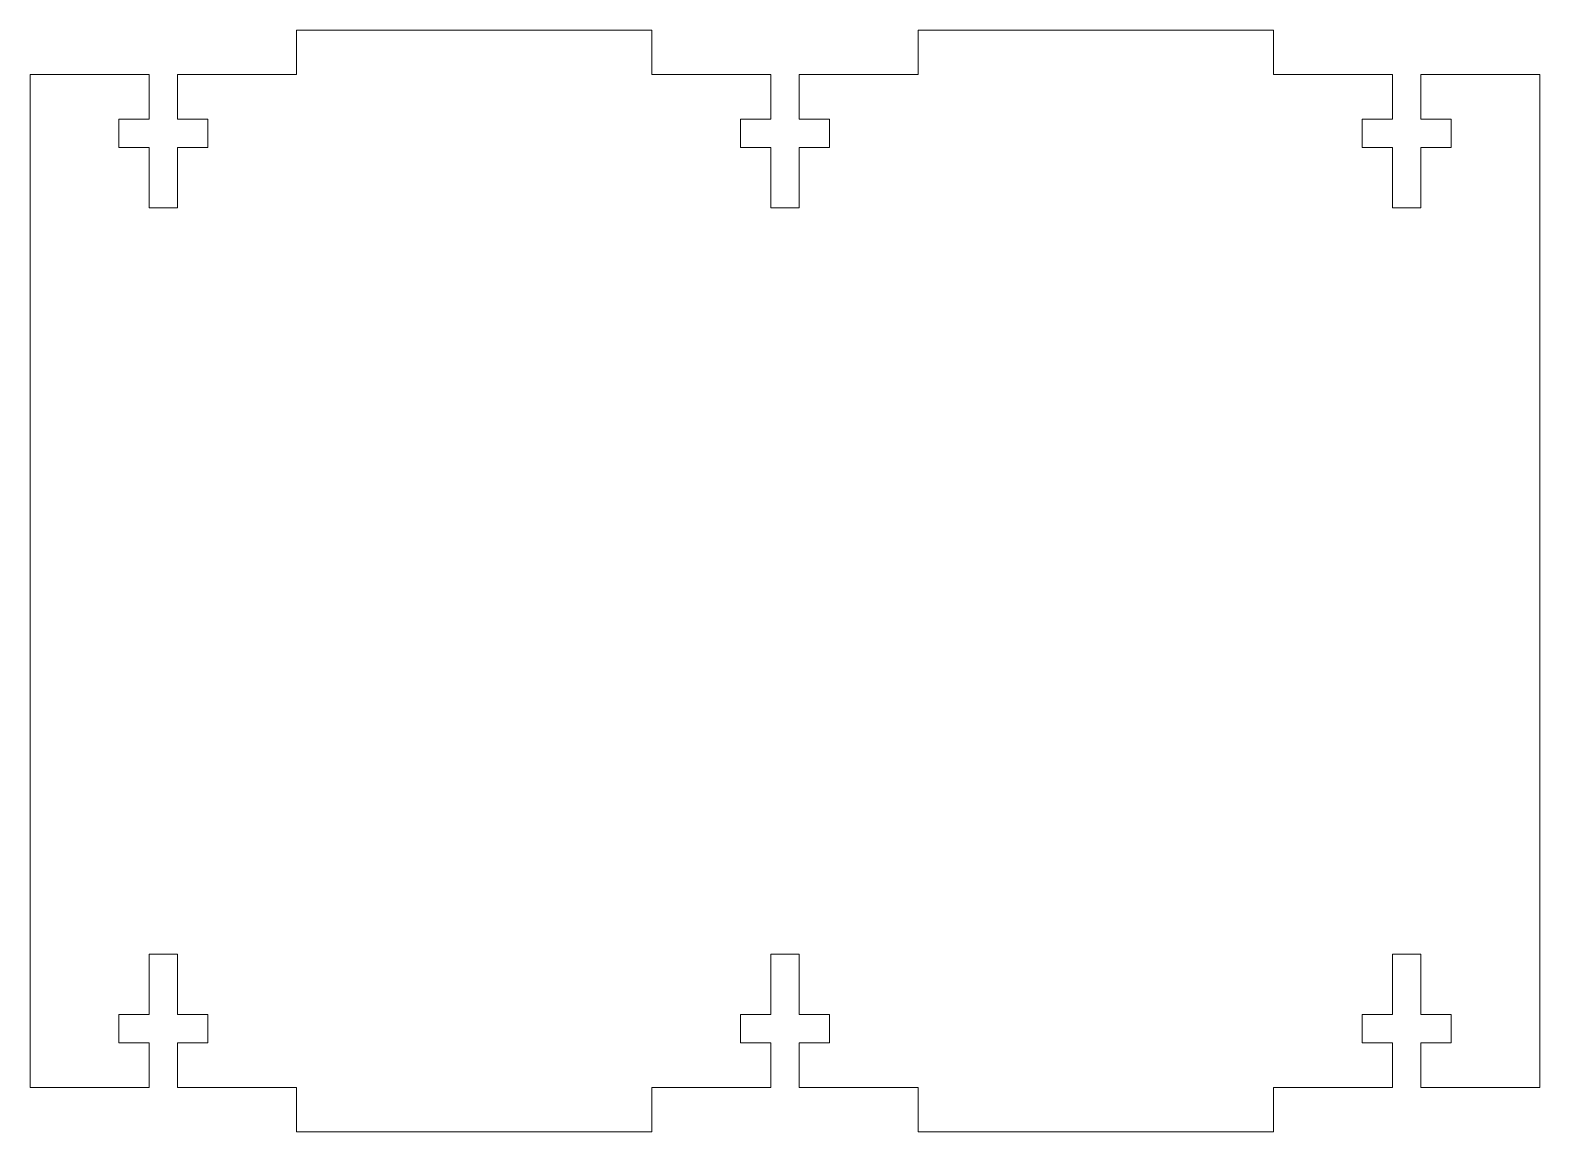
# Model space of a CAD drawing. Header units: inches. Extents: x -6.76 to 1.74, y -8.22 to -2.02.
import ezdxf

# ---------------------------------------------------------------- set-up
doc = ezdxf.new("R2010")
doc.units = ezdxf.units.IN
doc.header["$MEASUREMENT"] = 0

msp = doc.modelspace()

# ---------------------------------------------------------------- linework, layer by layer
at = {"color": 1, "linetype": 'Continuous', "lineweight": 5}
for p, q in [((-3.2626, -2.0227), (-5.2626, -2.0227)), ((-5.2626, -2.0227), (-5.2626, -2.2727)), ((-3.2626, -2.2727), (-3.2626, -2.0227)), ((0.2374, -2.0227), (-1.7626, -2.0227)), ((-1.7626, -2.0227), (-1.7626, -2.2727)), ((0.2374, -2.2727), (0.2374, -2.0227)), ((-6.0926, -2.2727), (-6.7626, -2.2727)), ((-6.7626, -2.2727), (-6.7626, -7.9727)), ((-6.0926, -2.5227), (-6.0926, -2.2727)), ((-5.2626, -2.2727), (-5.9326, -2.2727)), ((-5.9326, -2.2727), (-5.9326, -2.5227)), ((-2.5926, -2.2727), (-3.2626, -2.2727)), ((-2.5926, -2.5227), (-2.5926, -2.2727)), ((-1.7626, -2.2727), (-2.4326, -2.2727)), ((-2.4326, -2.2727), (-2.4326, -2.5227)), ((0.9074, -2.2727), (0.2374, -2.2727)), ((0.9074, -2.5227), (0.9074, -2.2727)), ((1.7374, -2.2727), (1.0674, -2.2727)), ((1.0674, -2.2727), (1.0674, -2.5227)), ((1.7374, -7.9727), (1.7374, -2.2727)), ((-6.2626, -2.6827), (-6.2626, -2.5227)), ((-6.2626, -2.5227), (-6.0926, -2.5227)), ((-5.9326, -2.5227), (-5.7626, -2.5227)), ((-5.7626, -2.5227), (-5.7626, -2.6827)), ((-2.7626, -2.6827), (-2.7626, -2.5227)), ((-2.7626, -2.5227), (-2.5926, -2.5227)), ((-2.4326, -2.5227), (-2.2626, -2.5227)), ((-2.2626, -2.5227), (-2.2626, -2.6827)), ((0.7374, -2.6827), (0.7374, -2.5227)), ((0.7374, -2.5227), (0.9074, -2.5227)), ((1.0674, -2.5227), (1.2374, -2.5227)), ((1.2374, -2.5227), (1.2374, -2.6827)), ((-6.0926, -2.6827), (-6.2626, -2.6827)), ((-6.0926, -3.0227), (-6.0926, -2.6827)), ((-5.7626, -2.6827), (-5.9326, -2.6827)), ((-5.9326, -2.6827), (-5.9326, -3.0227)), ((-2.5926, -2.6827), (-2.7626, -2.6827)), ((-2.5926, -3.0227), (-2.5926, -2.6827)), ((-2.2626, -2.6827), (-2.4326, -2.6827)), ((-2.4326, -2.6827), (-2.4326, -3.0227)), ((0.9074, -2.6827), (0.7374, -2.6827)), ((0.9074, -3.0227), (0.9074, -2.6827)), ((1.2374, -2.6827), (1.0674, -2.6827)), ((1.0674, -2.6827), (1.0674, -3.0227)), ((-5.9326, -3.0227), (-6.0926, -3.0227)), ((-2.4326, -3.0227), (-2.5926, -3.0227)), ((1.0674, -3.0227), (0.9074, -3.0227)), ((-6.0926, -7.5627), (-6.0926, -7.2227)), ((-6.0926, -7.2227), (-5.9326, -7.2227)), ((-5.9326, -7.2227), (-5.9326, -7.5627)), ((-2.5926, -7.5627), (-2.5926, -7.2227)), ((-2.5926, -7.2227), (-2.4326, -7.2227)), ((-2.4326, -7.2227), (-2.4326, -7.5627)), ((0.9074, -7.5627), (0.9074, -7.2227)), ((0.9074, -7.2227), (1.0674, -7.2227)), ((1.0674, -7.2227), (1.0674, -7.5627)), ((-6.2626, -7.7227), (-6.2626, -7.5627)), ((-6.2626, -7.5627), (-6.0926, -7.5627)), ((-5.9326, -7.5627), (-5.7626, -7.5627)), ((-5.7626, -7.5627), (-5.7626, -7.7227)), ((-2.7626, -7.7227), (-2.7626, -7.5627)), ((-2.7626, -7.5627), (-2.5926, -7.5627)), ((-2.4326, -7.5627), (-2.2626, -7.5627)), ((-2.2626, -7.5627), (-2.2626, -7.7227)), ((0.7374, -7.7227), (0.7374, -7.5627)), ((0.7374, -7.5627), (0.9074, -7.5627)), ((1.0674, -7.5627), (1.2374, -7.5627)), ((1.2374, -7.5627), (1.2374, -7.7227)), ((-6.0926, -7.7227), (-6.2626, -7.7227)), ((-6.0926, -7.9727), (-6.0926, -7.7227)), ((-5.7626, -7.7227), (-5.9326, -7.7227)), ((-5.9326, -7.7227), (-5.9326, -7.9727)), ((-2.5926, -7.7227), (-2.7626, -7.7227)), ((-2.5926, -7.9727), (-2.5926, -7.7227)), ((-2.2626, -7.7227), (-2.4326, -7.7227)), ((-2.4326, -7.7227), (-2.4326, -7.9727)), ((0.9074, -7.7227), (0.7374, -7.7227)), ((0.9074, -7.9727), (0.9074, -7.7227)), ((1.2374, -7.7227), (1.0674, -7.7227)), ((1.0674, -7.7227), (1.0674, -7.9727)), ((-6.7626, -7.9727), (-6.0926, -7.9727)), ((-5.9326, -7.9727), (-5.2626, -7.9727)), ((-5.2626, -7.9727), (-5.2626, -8.2227)), ((-3.2626, -8.2227), (-3.2626, -7.9727)), ((-3.2626, -7.9727), (-2.5926, -7.9727)), ((-2.4326, -7.9727), (-1.7626, -7.9727)), ((-1.7626, -7.9727), (-1.7626, -8.2227)), ((0.2374, -8.2227), (0.2374, -7.9727)), ((0.2374, -7.9727), (0.9074, -7.9727)), ((1.0674, -7.9727), (1.7374, -7.9727)), ((-5.2626, -8.2227), (-3.2626, -8.2227)), ((-1.7626, -8.2227), (0.2374, -8.2227))]:
    msp.add_line(p, q, dxfattribs=at)

doc.saveas('drawing.dxf')
